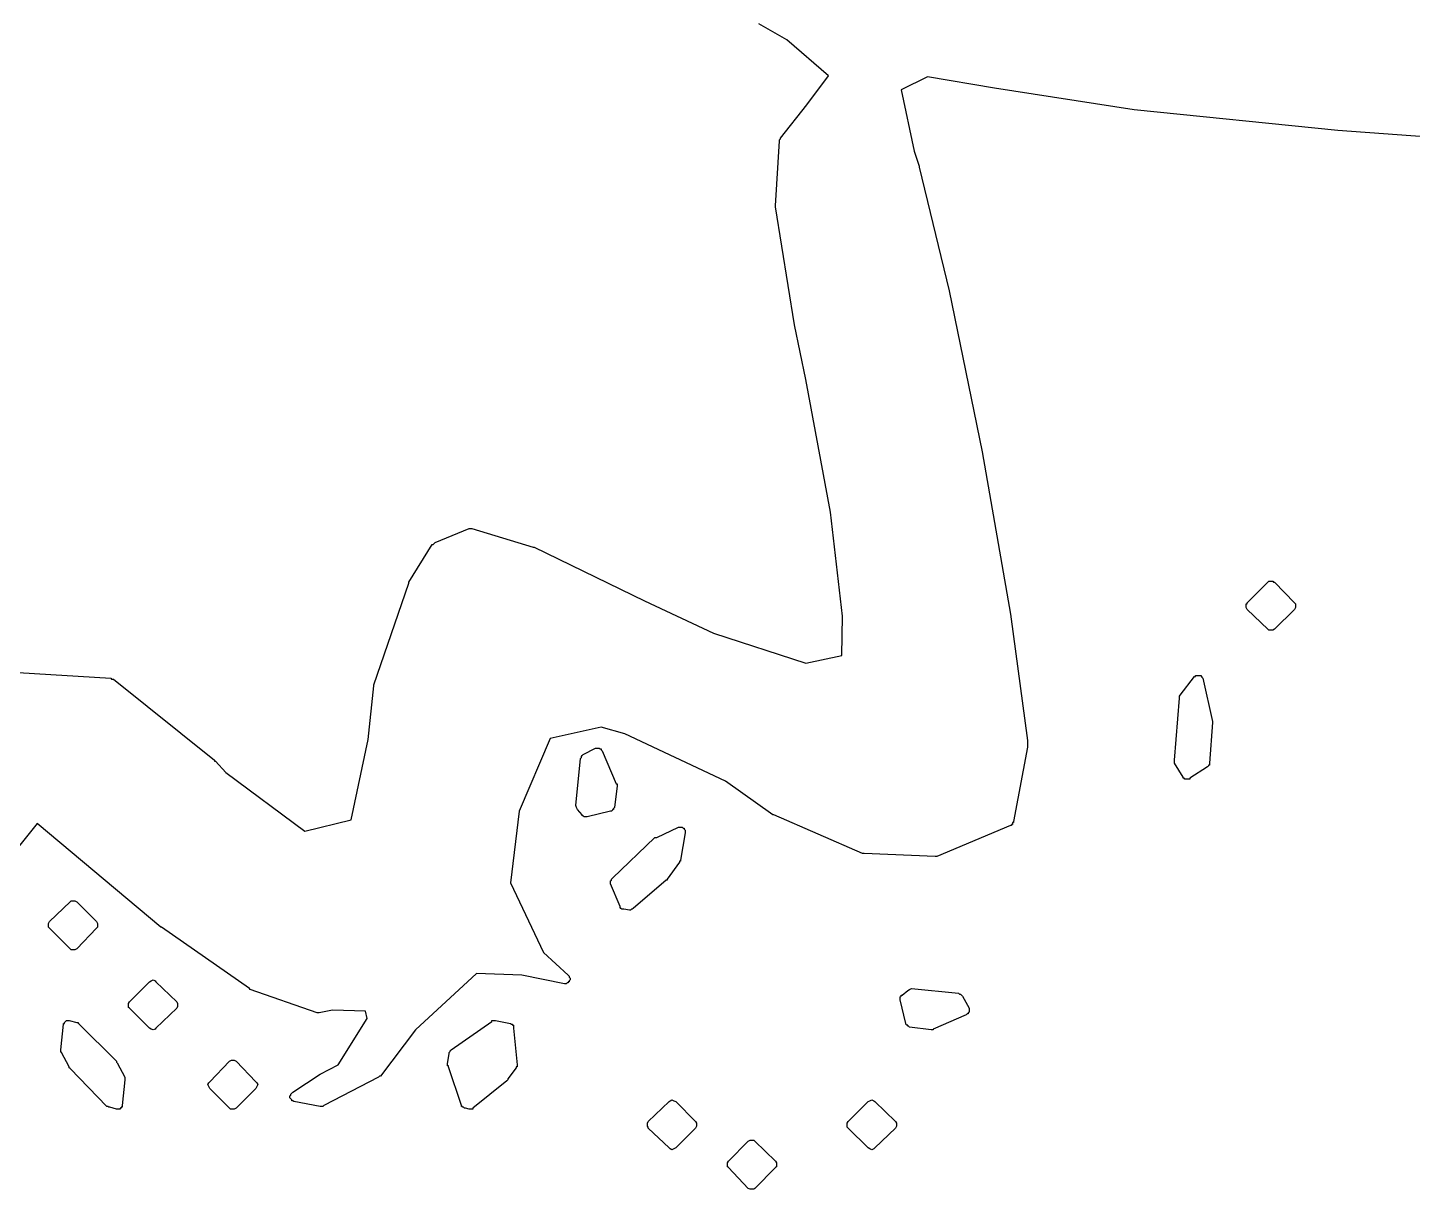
# Model space of a CAD drawing. Extents: x 111.6 to 184.2, y -141.9 to -53.5.
# Drawn here: x 173.596 to 175.064, y -108.45 to -107.218 of the extents above; entities that cross this region are included whole.
import ezdxf

# ---------------------------------------------------------------- set-up
doc = ezdxf.new("R2010")
doc.units = 0
doc.layers.add('BLACK', color=7, linetype='CONTINUOUS')

msp = doc.modelspace()

# ---------------------------------------------------------------- linework, layer by layer
at = {"layer": 'BLACK', "linetype": 'CONTINUOUS'}
for p, q in [((174.401, -107.231), (174.371, -107.214)), ((174.445, -107.269), (174.401, -107.231)), ((174.422, -107.3), (174.445, -107.269)), ((174.55, -107.27), (174.522, -107.284)), ((174.621, -107.282), (174.55, -107.27)), ((174.522, -107.284), (174.536, -107.349)), ((174.769, -107.305), (174.621, -107.282)), ((174.621, -107.282), (174.621, -107.282)), ((174.621, -107.282), (174.621, -107.282)), ((174.394, -107.335), (174.422, -107.3)), ((174.985, -107.327), (174.769, -107.305)), ((174.769, -107.305), (174.769, -107.305)), ((174.769, -107.305), (174.769, -107.305)), ((174.389, -107.407), (174.393, -107.338)), ((174.393, -107.337), (174.394, -107.336)), ((174.393, -107.338), (174.393, -107.337)), ((174.393, -107.337), (174.393, -107.337)), ((174.394, -107.336), (174.394, -107.335)), ((174.394, -107.335), (174.394, -107.335)), ((174.394, -107.336), (174.394, -107.336)), ((175.255, -107.347), (174.985, -107.327)), ((174.985, -107.327), (174.985, -107.327)), ((174.985, -107.327), (174.985, -107.327)), ((174.536, -107.349), (174.541, -107.365)), ((174.541, -107.365), (174.541, -107.365)), ((174.541, -107.365), (174.541, -107.366)), ((174.541, -107.366), (174.573, -107.497)), ((174.389, -107.408), (174.389, -107.407)), ((174.409, -107.533), (174.389, -107.408)), ((174.389, -107.408), (174.389, -107.408)), ((174.573, -107.497), (174.573, -107.497)), ((174.573, -107.497), (174.573, -107.497)), ((174.573, -107.497), (174.608, -107.668)), ((174.421, -107.591), (174.409, -107.533)), ((174.409, -107.533), (174.409, -107.533)), ((174.409, -107.533), (174.409, -107.533)), ((174.447, -107.732), (174.421, -107.591)), ((174.608, -107.668), (174.608, -107.668)), ((174.608, -107.668), (174.608, -107.668)), ((174.608, -107.668), (174.638, -107.84)), ((174.46, -107.842), (174.447, -107.732)), ((174.028, -107.764), (174.064, -107.749)), ((174.064, -107.749), (174.065, -107.749)), ((174.065, -107.749), (174.065, -107.749)), ((174.065, -107.749), (174.065, -107.749)), ((174.065, -107.749), (174.066, -107.749)), ((174.066, -107.749), (174.066, -107.749)), ((174.066, -107.749), (174.067, -107.749)), ((174.067, -107.749), (174.132, -107.769)), ((174.026, -107.766), (174.027, -107.765)), ((174.027, -107.765), (174.028, -107.764)), ((174.027, -107.765), (174.027, -107.765)), ((174.027, -107.765), (174.027, -107.765)), ((174, -107.806), (174.025, -107.766)), ((174.025, -107.766), (174.026, -107.766)), ((174.026, -107.766), (174.026, -107.766)), ((174.132, -107.769), (174.133, -107.769)), ((174.133, -107.769), (174.133, -107.769)), ((174.133, -107.769), (174.25, -107.826)), ((173.963, -107.915), (174, -107.807)), ((174, -107.807), (174, -107.806)), ((174, -107.807), (174, -107.807)), ((174.889, -107.828), (174.911, -107.806)), ((174.911, -107.806), (174.912, -107.805)), ((174.911, -107.806), (174.911, -107.806)), ((174.912, -107.805), (174.914, -107.805)), ((174.914, -107.805), (174.916, -107.805)), ((174.916, -107.805), (174.917, -107.806)), ((174.917, -107.806), (174.918, -107.806)), ((174.918, -107.806), (174.939, -107.828)), ((174.25, -107.826), (174.323, -107.86)), ((174.888, -107.831), (174.888, -107.829)), ((174.888, -107.829), (174.888, -107.829)), ((174.888, -107.829), (174.889, -107.829)), ((174.888, -107.833), (174.888, -107.831)), ((174.889, -107.835), (174.888, -107.833)), ((174.889, -107.829), (174.889, -107.828)), ((174.889, -107.828), (174.889, -107.828)), ((174.911, -107.856), (174.889, -107.835)), ((174.939, -107.835), (174.918, -107.856)), ((174.939, -107.828), (174.939, -107.828)), ((174.939, -107.828), (174.94, -107.829)), ((174.94, -107.833), (174.939, -107.835)), ((174.94, -107.829), (174.94, -107.831)), ((174.94, -107.831), (174.94, -107.833)), ((174.459, -107.884), (174.46, -107.842)), ((174.638, -107.84), (174.638, -107.84)), ((174.638, -107.84), (174.638, -107.84)), ((174.638, -107.84), (174.656, -107.974)), ((174.323, -107.86), (174.421, -107.892)), ((174.912, -107.857), (174.911, -107.856)), ((174.911, -107.856), (174.911, -107.856)), ((174.914, -107.857), (174.912, -107.857)), ((174.916, -107.857), (174.914, -107.857)), ((174.918, -107.856), (174.916, -107.857)), ((174.421, -107.892), (174.459, -107.884)), ((173.586, -107.902), (173.684, -107.908)), ((173.684, -107.908), (173.685, -107.909)), ((173.685, -107.909), (173.685, -107.909)), ((173.685, -107.909), (173.686, -107.909)), ((173.686, -107.909), (173.686, -107.909)), ((173.686, -107.909), (173.687, -107.909)), ((173.687, -107.909), (173.687, -107.909)), ((173.687, -107.909), (173.794, -107.995)), ((174.818, -107.926), (174.833, -107.906)), ((174.833, -107.906), (174.834, -107.906)), ((174.834, -107.906), (174.834, -107.905)), ((174.834, -107.905), (174.834, -107.905)), ((174.834, -107.905), (174.835, -107.905)), ((174.835, -107.905), (174.835, -107.905)), ((174.835, -107.905), (174.836, -107.905)), ((174.836, -107.905), (174.836, -107.905)), ((174.836, -107.905), (174.836, -107.905)), ((174.836, -107.905), (174.837, -107.905)), ((174.837, -107.905), (174.838, -107.905)), ((174.838, -107.905), (174.838, -107.905)), ((174.838, -107.905), (174.838, -107.905)), ((174.838, -107.905), (174.839, -107.905)), ((174.839, -107.905), (174.84, -107.905)), ((174.84, -107.905), (174.84, -107.905)), ((174.84, -107.905), (174.84, -107.906)), ((174.84, -107.906), (174.841, -107.906)), ((174.841, -107.906), (174.841, -107.907)), ((174.841, -107.907), (174.841, -107.907)), ((174.841, -107.907), (174.841, -107.907)), ((174.841, -107.907), (174.842, -107.908)), ((174.842, -107.908), (174.842, -107.908)), ((174.842, -107.908), (174.852, -107.954)), ((173.957, -107.973), (173.963, -107.916)), ((173.963, -107.916), (173.963, -107.915)), ((173.963, -107.916), (173.963, -107.916)), ((174.817, -107.927), (174.818, -107.926)), ((174.817, -107.928), (174.817, -107.927)), ((174.817, -107.927), (174.817, -107.927)), ((174.818, -107.926), (174.818, -107.926)), ((174.812, -107.995), (174.817, -107.929)), ((174.817, -107.929), (174.817, -107.928)), ((174.817, -107.928), (174.817, -107.928)), ((174.852, -107.955), (174.849, -107.998)), ((174.852, -107.954), (174.852, -107.954)), ((174.852, -107.954), (174.852, -107.955)), ((174.204, -107.96), (174.15, -107.972)), ((174.229, -107.967), (174.204, -107.96)), ((174.336, -108.017), (174.229, -107.967)), ((173.939, -108.058), (173.957, -107.973)), ((174.15, -107.972), (174.117, -108.049)), ((174.185, -107.989), (174.198, -107.982)), ((174.198, -107.982), (174.198, -107.982)), ((174.198, -107.982), (174.198, -107.982)), ((174.198, -107.982), (174.199, -107.982)), ((174.199, -107.982), (174.2, -107.982)), ((174.2, -107.982), (174.2, -107.982)), ((174.2, -107.982), (174.2, -107.982)), ((174.2, -107.982), (174.201, -107.982)), ((174.201, -107.982), (174.202, -107.982)), ((174.202, -107.982), (174.202, -107.982)), ((174.202, -107.982), (174.202, -107.982)), ((174.202, -107.982), (174.203, -107.983)), ((174.203, -107.983), (174.203, -107.983)), ((174.203, -107.983), (174.203, -107.983)), ((174.203, -107.983), (174.204, -107.983)), ((174.204, -107.983), (174.204, -107.984)), ((174.204, -107.984), (174.205, -107.985)), ((174.205, -107.985), (174.205, -107.985)), ((174.205, -107.985), (174.205, -107.985)), ((174.205, -107.985), (174.22, -108.02)), ((174.656, -107.981), (174.641, -108.06)), ((174.656, -107.974), (174.656, -107.974)), ((174.656, -107.974), (174.656, -107.975)), ((174.656, -107.975), (174.656, -107.979)), ((174.656, -107.979), (174.656, -107.98)), ((174.656, -107.98), (174.656, -107.981)), ((173.794, -107.995), (173.794, -107.996)), ((173.794, -107.996), (173.795, -107.996)), ((173.795, -107.996), (173.806, -108.008)), ((174.177, -108.043), (174.182, -107.993)), ((174.182, -107.993), (174.183, -107.992)), ((174.183, -107.991), (174.184, -107.99)), ((174.183, -107.992), (174.183, -107.991)), ((174.183, -107.991), (174.183, -107.991)), ((174.183, -107.992), (174.183, -107.992)), ((174.183, -107.992), (174.183, -107.992)), ((174.184, -107.99), (174.185, -107.989)), ((174.184, -107.99), (174.184, -107.99)), ((174.184, -107.99), (174.184, -107.99)), ((174.185, -107.989), (174.185, -107.989)), ((174.812, -107.996), (174.812, -107.995)), ((174.812, -107.995), (174.812, -107.995)), ((174.812, -107.997), (174.812, -107.996)), ((174.812, -107.996), (174.812, -107.996)), ((174.812, -107.998), (174.812, -107.997)), ((174.812, -107.997), (174.812, -107.997)), ((174.821, -108.013), (174.812, -107.998)), ((174.849, -108), (174.848, -108)), ((174.848, -108), (174.848, -108.001)), ((174.849, -107.998), (174.849, -107.998)), ((174.849, -107.998), (174.849, -107.999)), ((174.849, -107.999), (174.849, -107.999)), ((174.849, -107.999), (174.849, -108)), ((174.849, -108), (174.849, -108)), ((173.806, -108.008), (173.89, -108.07)), ((174.821, -108.014), (174.821, -108.013)), ((174.821, -108.013), (174.821, -108.013)), ((174.821, -108.013), (174.821, -108.013)), ((174.822, -108.014), (174.821, -108.014)), ((174.823, -108.015), (174.822, -108.014)), ((174.822, -108.014), (174.822, -108.014)), ((174.822, -108.014), (174.822, -108.014)), ((174.824, -108.015), (174.823, -108.015)), ((174.825, -108.015), (174.824, -108.015)), ((174.824, -108.015), (174.824, -108.015)), ((174.824, -108.015), (174.824, -108.015)), ((174.826, -108.015), (174.825, -108.015)), ((174.827, -108.015), (174.826, -108.015)), ((174.826, -108.015), (174.826, -108.015)), ((174.826, -108.015), (174.826, -108.015)), ((174.828, -108.015), (174.827, -108.015)), ((174.847, -108.002), (174.828, -108.014)), ((174.828, -108.014), (174.828, -108.014)), ((174.828, -108.014), (174.828, -108.015)), ((174.848, -108.001), (174.847, -108.002)), ((174.847, -108.002), (174.847, -108.002)), ((174.848, -108.001), (174.848, -108.001)), ((174.221, -108.022), (174.218, -108.045)), ((174.22, -108.02), (174.22, -108.02)), ((174.22, -108.02), (174.221, -108.02)), ((174.221, -108.02), (174.221, -108.021)), ((174.221, -108.021), (174.221, -108.022)), ((174.221, -108.022), (174.221, -108.022)), ((174.221, -108.022), (174.221, -108.022)), ((174.386, -108.053), (174.336, -108.017)), ((174.178, -108.045), (174.177, -108.043)), ((173.89, -108.07), (173.939, -108.058)), ((174.117, -108.049), (174.108, -108.125)), ((174.179, -108.047), (174.178, -108.045)), ((174.184, -108.053), (174.179, -108.047)), ((174.184, -108.054), (174.184, -108.053)), ((174.185, -108.054), (174.184, -108.054)), ((174.186, -108.055), (174.185, -108.054)), ((174.185, -108.054), (174.185, -108.054)), ((174.185, -108.054), (174.185, -108.054)), ((174.187, -108.055), (174.186, -108.055)), ((174.188, -108.055), (174.187, -108.055)), ((174.187, -108.055), (174.187, -108.055)), ((174.187, -108.055), (174.187, -108.055)), ((174.189, -108.055), (174.188, -108.055)), ((174.214, -108.049), (174.189, -108.055)), ((174.215, -108.049), (174.214, -108.049)), ((174.214, -108.049), (174.214, -108.049)), ((174.214, -108.049), (174.214, -108.049)), ((174.216, -108.048), (174.215, -108.049)), ((174.217, -108.047), (174.216, -108.047)), ((174.216, -108.047), (174.216, -108.048)), ((174.216, -108.048), (174.216, -108.048)), ((174.216, -108.048), (174.216, -108.048)), ((174.218, -108.045), (174.217, -108.046)), ((174.217, -108.046), (174.217, -108.047)), ((174.217, -108.047), (174.217, -108.047)), ((174.217, -108.047), (174.217, -108.047)), ((174.218, -108.045), (174.218, -108.045)), ((174.218, -108.045), (174.218, -108.045)), ((174.387, -108.053), (174.386, -108.053)), ((174.481, -108.094), (174.387, -108.053)), ((174.387, -108.053), (174.387, -108.053)), ((173.606, -108.062), (173.534, -108.152)), ((173.737, -108.172), (173.606, -108.062)), ((174.263, -108.077), (174.286, -108.066)), ((174.286, -108.066), (174.287, -108.066)), ((174.287, -108.066), (174.287, -108.066)), ((174.287, -108.066), (174.288, -108.066)), ((174.288, -108.066), (174.288, -108.066)), ((174.288, -108.066), (174.289, -108.066)), ((174.293, -108.072), (174.288, -108.101)), ((174.289, -108.066), (174.289, -108.066)), ((174.289, -108.066), (174.29, -108.066)), ((174.29, -108.066), (174.29, -108.066)), ((174.29, -108.066), (174.29, -108.066)), ((174.29, -108.066), (174.291, -108.067)), ((174.291, -108.067), (174.291, -108.067)), ((174.291, -108.067), (174.292, -108.067)), ((174.292, -108.067), (174.292, -108.068)), ((174.292, -108.068), (174.292, -108.068)), ((174.292, -108.068), (174.292, -108.068)), ((174.292, -108.068), (174.293, -108.069)), ((174.293, -108.069), (174.293, -108.069)), ((174.293, -108.069), (174.293, -108.07)), ((174.293, -108.07), (174.293, -108.07)), ((174.293, -108.07), (174.293, -108.071)), ((174.293, -108.071), (174.293, -108.071)), ((174.293, -108.071), (174.293, -108.072)), ((174.638, -108.064), (174.56, -108.097)), ((174.639, -108.064), (174.638, -108.064)), ((174.638, -108.064), (174.638, -108.064)), ((174.64, -108.063), (174.639, -108.063)), ((174.639, -108.063), (174.639, -108.063)), ((174.639, -108.063), (174.639, -108.064)), ((174.641, -108.061), (174.64, -108.061)), ((174.64, -108.061), (174.64, -108.062)), ((174.64, -108.062), (174.64, -108.062)), ((174.64, -108.062), (174.64, -108.063)), ((174.641, -108.06), (174.641, -108.061)), ((174.216, -108.12), (174.261, -108.077)), ((174.261, -108.077), (174.262, -108.077)), ((174.262, -108.077), (174.263, -108.077)), ((174.287, -108.103), (174.274, -108.121)), ((174.288, -108.102), (174.287, -108.102)), ((174.287, -108.102), (174.287, -108.103)), ((174.287, -108.103), (174.287, -108.103)), ((174.288, -108.101), (174.288, -108.101)), ((174.288, -108.101), (174.288, -108.101)), ((174.288, -108.101), (174.288, -108.102)), ((174.482, -108.094), (174.481, -108.094)), ((174.483, -108.094), (174.482, -108.094)), ((174.558, -108.097), (174.483, -108.094)), ((174.559, -108.097), (174.558, -108.097)), ((174.558, -108.097), (174.558, -108.097)), ((174.56, -108.097), (174.559, -108.097)), ((174.559, -108.097), (174.559, -108.097)), ((174.56, -108.097), (174.56, -108.097)), ((174.56, -108.097), (174.56, -108.097)), ((174.108, -108.125), (174.143, -108.199)), ((174.214, -108.123), (174.215, -108.122)), ((174.214, -108.124), (174.214, -108.123)), ((174.214, -108.126), (174.214, -108.124)), ((174.214, -108.124), (174.214, -108.124)), ((174.214, -108.124), (174.214, -108.124)), ((174.214, -108.124), (174.214, -108.124)), ((174.224, -108.15), (174.214, -108.126)), ((174.214, -108.126), (174.214, -108.126)), ((174.214, -108.126), (174.214, -108.126)), ((174.215, -108.121), (174.216, -108.12)), ((174.215, -108.122), (174.215, -108.121)), ((174.215, -108.122), (174.215, -108.122)), ((174.215, -108.122), (174.215, -108.122)), ((174.216, -108.12), (174.216, -108.12)), ((174.216, -108.12), (174.216, -108.12)), ((174.273, -108.122), (174.238, -108.152)), ((174.274, -108.122), (174.273, -108.122)), ((174.274, -108.121), (174.274, -108.122)), ((173.619, -108.166), (173.641, -108.145)), ((173.641, -108.145), (173.642, -108.144)), ((173.641, -108.145), (173.641, -108.145)), ((173.642, -108.144), (173.644, -108.144)), ((173.644, -108.144), (173.646, -108.144)), ((173.646, -108.144), (173.648, -108.145)), ((173.648, -108.145), (173.669, -108.166)), ((174.224, -108.151), (174.224, -108.15)), ((174.225, -108.152), (174.224, -108.151)), ((174.226, -108.153), (174.225, -108.152)), ((174.225, -108.152), (174.225, -108.152)), ((174.225, -108.152), (174.225, -108.152)), ((174.225, -108.152), (174.225, -108.152)), ((174.227, -108.153), (174.226, -108.153)), ((174.226, -108.153), (174.226, -108.153)), ((174.226, -108.153), (174.226, -108.153)), ((174.228, -108.153), (174.227, -108.153)), ((174.234, -108.154), (174.228, -108.153)), ((174.235, -108.154), (174.234, -108.154)), ((174.236, -108.153), (174.235, -108.154)), ((174.237, -108.153), (174.236, -108.153)), ((174.236, -108.153), (174.236, -108.153)), ((174.236, -108.153), (174.236, -108.153)), ((174.238, -108.152), (174.237, -108.153)), ((173.618, -108.168), (173.619, -108.166)), ((173.618, -108.17), (173.618, -108.168)), ((173.618, -108.172), (173.618, -108.17)), ((173.619, -108.173), (173.618, -108.172)), ((173.641, -108.195), (173.619, -108.173)), ((173.669, -108.173), (173.648, -108.195)), ((173.669, -108.166), (173.669, -108.166)), ((173.669, -108.166), (173.67, -108.168)), ((173.67, -108.172), (173.669, -108.173)), ((173.669, -108.173), (173.669, -108.173)), ((173.67, -108.168), (173.67, -108.168)), ((173.67, -108.168), (173.67, -108.17)), ((173.67, -108.17), (173.67, -108.172)), ((173.738, -108.172), (173.737, -108.172)), ((173.737, -108.172), (173.737, -108.172)), ((173.831, -108.237), (173.738, -108.172)), ((173.642, -108.196), (173.641, -108.195)), ((173.641, -108.195), (173.641, -108.195)), ((173.644, -108.196), (173.642, -108.196)), ((173.646, -108.196), (173.644, -108.196)), ((173.648, -108.195), (173.646, -108.196)), ((174.143, -108.199), (174.169, -108.223)), ((173.704, -108.251), (173.725, -108.23)), ((173.725, -108.23), (173.727, -108.229)), ((173.727, -108.229), (173.729, -108.228)), ((173.729, -108.228), (173.731, -108.229)), ((173.731, -108.229), (173.732, -108.23)), ((173.732, -108.23), (173.732, -108.23)), ((173.732, -108.23), (173.754, -108.251)), ((174.072, -108.221), (174.007, -108.281)), ((174.12, -108.223), (174.072, -108.221)), ((174.165, -108.232), (174.12, -108.223)), ((174.166, -108.232), (174.165, -108.232)), ((174.165, -108.232), (174.165, -108.232)), ((174.167, -108.232), (174.166, -108.232)), ((174.166, -108.232), (174.166, -108.232)), ((174.168, -108.231), (174.167, -108.232)), ((174.167, -108.232), (174.167, -108.232)), ((174.169, -108.231), (174.168, -108.231)), ((174.168, -108.231), (174.168, -108.231)), ((174.169, -108.223), (174.17, -108.224)), ((174.17, -108.23), (174.169, -108.23)), ((174.169, -108.23), (174.169, -108.231)), ((174.169, -108.231), (174.169, -108.231)), ((174.17, -108.224), (174.17, -108.224)), ((174.17, -108.224), (174.17, -108.225)), ((174.17, -108.225), (174.17, -108.225)), ((174.17, -108.225), (174.17, -108.225)), ((174.17, -108.225), (174.171, -108.226)), ((174.171, -108.228), (174.17, -108.229)), ((174.17, -108.229), (174.17, -108.229)), ((174.17, -108.229), (174.17, -108.23)), ((174.17, -108.23), (174.17, -108.23)), ((174.171, -108.226), (174.171, -108.226)), ((174.171, -108.226), (174.171, -108.227)), ((174.171, -108.227), (174.171, -108.227)), ((174.171, -108.227), (174.171, -108.228)), ((174.171, -108.228), (174.171, -108.228)), ((173.832, -108.238), (173.831, -108.237)), ((173.831, -108.237), (173.831, -108.237)), ((173.903, -108.263), (173.832, -108.238)), ((174.521, -108.246), (174.522, -108.245)), ((174.521, -108.247), (174.521, -108.246)), ((174.521, -108.248), (174.521, -108.247)), ((174.521, -108.247), (174.521, -108.247)), ((174.521, -108.247), (174.521, -108.247)), ((174.521, -108.249), (174.521, -108.248)), ((174.527, -108.274), (174.521, -108.249)), ((174.522, -108.245), (174.522, -108.244)), ((174.522, -108.244), (174.523, -108.244)), ((174.522, -108.245), (174.522, -108.245)), ((174.522, -108.245), (174.522, -108.245)), ((174.523, -108.244), (174.529, -108.239)), ((174.529, -108.239), (174.531, -108.238)), ((174.529, -108.239), (174.529, -108.239)), ((174.531, -108.238), (174.533, -108.237)), ((174.533, -108.237), (174.583, -108.242)), ((174.583, -108.242), (174.584, -108.243)), ((174.584, -108.243), (174.584, -108.243)), ((174.584, -108.243), (174.584, -108.243)), ((174.584, -108.243), (174.585, -108.243)), ((174.585, -108.243), (174.585, -108.243)), ((174.585, -108.243), (174.586, -108.244)), ((174.586, -108.244), (174.586, -108.244)), ((174.586, -108.244), (174.586, -108.244)), ((174.586, -108.244), (174.587, -108.245)), ((174.587, -108.245), (174.587, -108.245)), ((174.587, -108.245), (174.594, -108.258)), ((173.703, -108.253), (173.704, -108.251)), ((173.703, -108.254), (173.703, -108.253)), ((173.703, -108.256), (173.703, -108.254)), ((173.703, -108.257), (173.703, -108.256)), ((173.704, -108.258), (173.703, -108.257)), ((173.725, -108.279), (173.704, -108.258)), ((173.704, -108.258), (173.704, -108.258)), ((173.754, -108.258), (173.732, -108.279)), ((173.754, -108.251), (173.755, -108.253)), ((173.755, -108.256), (173.754, -108.258)), ((173.755, -108.253), (173.755, -108.254)), ((173.755, -108.254), (173.755, -108.256)), ((173.755, -108.256), (173.755, -108.256)), ((173.904, -108.263), (173.903, -108.263)), ((173.903, -108.263), (173.903, -108.263)), ((173.903, -108.263), (173.903, -108.263)), ((173.905, -108.263), (173.904, -108.263)), ((173.919, -108.26), (173.905, -108.263)), ((173.905, -108.263), (173.905, -108.263)), ((173.905, -108.263), (173.905, -108.263)), ((173.954, -108.261), (173.919, -108.26)), ((173.956, -108.269), (173.954, -108.261)), ((174.591, -108.265), (174.556, -108.28)), ((174.592, -108.264), (174.591, -108.265)), ((174.591, -108.265), (174.591, -108.265)), ((174.591, -108.265), (174.591, -108.265)), ((174.593, -108.264), (174.592, -108.264)), ((174.594, -108.262), (174.593, -108.263)), ((174.593, -108.263), (174.593, -108.263)), ((174.593, -108.263), (174.593, -108.263)), ((174.593, -108.263), (174.593, -108.264)), ((174.594, -108.258), (174.594, -108.258)), ((174.594, -108.258), (174.594, -108.258)), ((174.594, -108.258), (174.594, -108.259)), ((174.594, -108.259), (174.594, -108.26)), ((174.594, -108.26), (174.594, -108.26)), ((174.594, -108.26), (174.594, -108.26)), ((174.594, -108.26), (174.594, -108.261)), ((174.594, -108.261), (174.594, -108.262)), ((174.594, -108.262), (174.594, -108.262)), ((174.594, -108.262), (174.594, -108.262)), ((173.631, -108.302), (173.634, -108.275)), ((173.634, -108.275), (173.634, -108.274)), ((173.634, -108.274), (173.635, -108.274)), ((173.634, -108.275), (173.634, -108.275)), ((173.635, -108.273), (173.636, -108.272)), ((173.635, -108.274), (173.635, -108.273)), ((173.635, -108.273), (173.635, -108.273)), ((173.635, -108.273), (173.635, -108.273)), ((173.636, -108.272), (173.637, -108.271)), ((173.636, -108.272), (173.636, -108.272)), ((173.636, -108.272), (173.636, -108.272)), ((173.637, -108.271), (173.637, -108.271)), ((173.637, -108.271), (173.638, -108.271)), ((173.638, -108.271), (173.638, -108.271)), ((173.638, -108.271), (173.638, -108.271)), ((173.638, -108.271), (173.639, -108.271)), ((173.639, -108.271), (173.64, -108.271)), ((173.64, -108.271), (173.64, -108.271)), ((173.64, -108.271), (173.648, -108.273)), ((173.64, -108.271), (173.64, -108.271)), ((173.648, -108.273), (173.648, -108.273)), ((173.648, -108.273), (173.649, -108.273)), ((173.649, -108.273), (173.649, -108.273)), ((173.649, -108.273), (173.65, -108.274)), ((173.65, -108.274), (173.65, -108.274)), ((173.65, -108.274), (173.65, -108.274)), ((173.65, -108.274), (173.69, -108.314)), ((173.727, -108.28), (173.725, -108.279)), ((173.725, -108.279), (173.725, -108.279)), ((173.732, -108.279), (173.731, -108.28)), ((173.925, -108.318), (173.956, -108.269)), ((174.045, -108.302), (174.088, -108.272)), ((174.088, -108.272), (174.088, -108.271)), ((174.088, -108.271), (174.089, -108.271)), ((174.088, -108.272), (174.088, -108.272)), ((174.089, -108.271), (174.09, -108.271)), ((174.09, -108.271), (174.09, -108.271)), ((174.09, -108.271), (174.09, -108.271)), ((174.09, -108.271), (174.091, -108.271)), ((174.091, -108.271), (174.092, -108.271)), ((174.092, -108.271), (174.092, -108.271)), ((174.092, -108.271), (174.108, -108.274)), ((174.092, -108.271), (174.092, -108.271)), ((174.108, -108.274), (174.108, -108.274)), ((174.108, -108.274), (174.108, -108.274)), ((174.108, -108.274), (174.109, -108.275)), ((174.109, -108.275), (174.109, -108.275)), ((174.109, -108.275), (174.109, -108.275)), ((174.109, -108.275), (174.11, -108.275)), ((174.11, -108.275), (174.11, -108.276)), ((174.11, -108.276), (174.111, -108.276)), ((174.111, -108.276), (174.111, -108.277)), ((174.111, -108.277), (174.111, -108.277)), ((174.111, -108.277), (174.111, -108.277)), ((174.111, -108.277), (174.111, -108.278)), ((174.111, -108.278), (174.111, -108.278)), ((174.111, -108.278), (174.111, -108.279)), ((174.111, -108.279), (174.115, -108.318)), ((174.527, -108.275), (174.527, -108.274)), ((174.527, -108.274), (174.527, -108.274)), ((174.527, -108.274), (174.527, -108.274)), ((174.528, -108.276), (174.527, -108.275)), ((174.529, -108.276), (174.528, -108.276)), ((174.528, -108.276), (174.528, -108.276)), ((174.528, -108.276), (174.528, -108.276)), ((174.529, -108.277), (174.529, -108.276)), ((174.53, -108.277), (174.529, -108.277)), ((174.529, -108.277), (174.529, -108.277)), ((174.529, -108.277), (174.529, -108.277)), ((174.531, -108.278), (174.53, -108.277)), ((174.554, -108.281), (174.531, -108.278)), ((174.531, -108.278), (174.531, -108.278)), ((174.531, -108.278), (174.531, -108.278)), ((173.729, -108.281), (173.727, -108.28)), ((173.731, -108.28), (173.729, -108.281)), ((173.731, -108.28), (173.731, -108.28)), ((174.007, -108.281), (173.97, -108.33)), ((174.555, -108.281), (174.554, -108.281)), ((174.554, -108.281), (174.554, -108.281)), ((174.554, -108.281), (174.554, -108.281)), ((174.556, -108.281), (174.555, -108.281)), ((174.556, -108.28), (174.556, -108.28)), ((174.556, -108.28), (174.556, -108.281)), ((173.631, -108.303), (173.631, -108.302)), ((173.631, -108.304), (173.631, -108.303)), ((173.631, -108.303), (173.631, -108.303)), ((173.632, -108.305), (173.631, -108.304)), ((173.631, -108.304), (173.631, -108.304)), ((173.64, -108.32), (173.632, -108.305)), ((173.632, -108.305), (173.632, -108.305)), ((174.041, -108.317), (174.043, -108.306)), ((174.043, -108.305), (174.044, -108.304)), ((174.043, -108.306), (174.043, -108.305)), ((174.043, -108.306), (174.043, -108.306)), ((174.043, -108.306), (174.043, -108.306)), ((174.044, -108.303), (174.045, -108.302)), ((174.044, -108.304), (174.044, -108.303)), ((174.044, -108.304), (174.044, -108.304)), ((174.044, -108.304), (174.044, -108.304)), ((174.045, -108.302), (174.045, -108.302)), ((174.045, -108.302), (174.045, -108.302)), ((173.64, -108.321), (173.64, -108.32)), ((173.641, -108.322), (173.64, -108.321)), ((173.68, -108.362), (173.641, -108.322)), ((173.69, -108.314), (173.69, -108.315)), ((173.69, -108.315), (173.691, -108.316)), ((173.691, -108.316), (173.699, -108.331)), ((173.789, -108.336), (173.81, -108.314)), ((173.81, -108.314), (173.812, -108.313)), ((173.812, -108.313), (173.814, -108.313)), ((173.814, -108.313), (173.815, -108.313)), ((173.815, -108.313), (173.817, -108.314)), ((173.817, -108.314), (173.838, -108.336)), ((173.906, -108.328), (173.925, -108.318)), ((174.041, -108.318), (174.041, -108.317)), ((174.041, -108.317), (174.041, -108.317)), ((174.041, -108.319), (174.041, -108.318)), ((174.041, -108.318), (174.041, -108.318)), ((174.042, -108.319), (174.041, -108.319)), ((174.042, -108.32), (174.042, -108.319)), ((174.056, -108.361), (174.042, -108.32)), ((174.114, -108.321), (174.105, -108.333)), ((174.115, -108.32), (174.114, -108.32)), ((174.114, -108.32), (174.114, -108.321)), ((174.115, -108.318), (174.115, -108.318)), ((174.115, -108.318), (174.115, -108.319)), ((174.115, -108.319), (174.115, -108.319)), ((174.115, -108.319), (174.115, -108.32)), ((173.699, -108.334), (173.696, -108.361)), ((173.699, -108.331), (173.699, -108.331)), ((173.699, -108.331), (173.699, -108.332)), ((173.699, -108.332), (173.699, -108.332)), ((173.699, -108.332), (173.699, -108.333)), ((173.699, -108.333), (173.699, -108.333)), ((173.699, -108.333), (173.699, -108.334)), ((173.787, -108.339), (173.788, -108.337)), ((173.788, -108.337), (173.789, -108.336)), ((173.788, -108.337), (173.788, -108.337)), ((173.788, -108.337), (173.788, -108.337)), ((173.838, -108.336), (173.838, -108.336)), ((173.838, -108.336), (173.839, -108.337)), ((173.839, -108.337), (173.84, -108.339)), ((173.877, -108.347), (173.906, -108.328)), ((173.906, -108.328), (173.906, -108.328)), ((173.906, -108.328), (173.906, -108.328)), ((173.968, -108.331), (173.91, -108.361)), ((173.969, -108.33), (173.968, -108.331)), ((173.968, -108.331), (173.968, -108.331)), ((173.968, -108.331), (173.968, -108.331)), ((173.97, -108.33), (173.969, -108.33)), ((173.97, -108.33), (173.97, -108.33)), ((173.97, -108.33), (173.97, -108.33)), ((174.104, -108.335), (174.068, -108.364)), ((174.105, -108.334), (174.104, -108.335)), ((174.105, -108.333), (174.105, -108.334)), ((173.788, -108.341), (173.787, -108.339)), ((173.789, -108.343), (173.788, -108.341)), ((173.81, -108.364), (173.789, -108.343)), ((173.789, -108.343), (173.789, -108.343)), ((173.838, -108.343), (173.817, -108.364)), ((173.839, -108.341), (173.838, -108.343)), ((173.84, -108.339), (173.839, -108.341)), ((173.874, -108.351), (173.875, -108.35)), ((173.874, -108.352), (173.874, -108.351)), ((173.874, -108.351), (173.874, -108.351)), ((173.874, -108.351), (173.874, -108.351)), ((173.874, -108.353), (173.874, -108.352)), ((173.875, -108.354), (173.874, -108.353)), ((173.874, -108.353), (173.874, -108.353)), ((173.874, -108.353), (173.874, -108.353)), ((173.875, -108.349), (173.876, -108.348)), ((173.875, -108.35), (173.875, -108.349)), ((173.875, -108.349), (173.875, -108.349)), ((173.875, -108.349), (173.875, -108.349)), ((173.876, -108.348), (173.877, -108.347)), ((173.877, -108.347), (173.877, -108.347)), ((173.877, -108.347), (173.877, -108.347)), ((173.681, -108.362), (173.68, -108.362)), ((173.682, -108.363), (173.681, -108.362)), ((173.681, -108.362), (173.681, -108.362)), ((173.683, -108.363), (173.682, -108.363)), ((173.682, -108.363), (173.682, -108.363)), ((173.682, -108.363), (173.682, -108.363)), ((173.69, -108.365), (173.683, -108.363)), ((173.691, -108.365), (173.69, -108.365)), ((173.692, -108.365), (173.691, -108.365)), ((173.691, -108.365), (173.691, -108.365)), ((173.693, -108.365), (173.692, -108.365)), ((173.692, -108.365), (173.692, -108.365)), ((173.694, -108.365), (173.693, -108.365)), ((173.693, -108.365), (173.693, -108.365)), ((173.693, -108.365), (173.693, -108.365)), ((173.695, -108.364), (173.694, -108.364)), ((173.694, -108.364), (173.694, -108.365)), ((173.696, -108.363), (173.695, -108.363)), ((173.695, -108.363), (173.695, -108.364)), ((173.695, -108.364), (173.695, -108.364)), ((173.696, -108.361), (173.696, -108.361)), ((173.696, -108.361), (173.696, -108.362)), ((173.696, -108.362), (173.696, -108.362)), ((173.696, -108.362), (173.696, -108.363)), ((173.696, -108.363), (173.696, -108.363)), ((173.811, -108.365), (173.81, -108.364)), ((173.81, -108.364), (173.81, -108.364)), ((173.812, -108.365), (173.811, -108.365)), ((173.814, -108.365), (173.812, -108.365)), ((173.815, -108.365), (173.814, -108.365)), ((173.817, -108.364), (173.815, -108.365)), ((173.876, -108.355), (173.875, -108.354)), ((173.875, -108.354), (173.875, -108.354)), ((173.875, -108.354), (173.875, -108.354)), ((173.875, -108.354), (173.875, -108.354)), ((173.876, -108.356), (173.876, -108.355)), ((173.877, -108.356), (173.876, -108.356)), ((173.878, -108.357), (173.877, -108.356)), ((173.877, -108.356), (173.877, -108.356)), ((173.877, -108.356), (173.877, -108.356)), ((173.906, -108.362), (173.878, -108.357)), ((173.878, -108.357), (173.878, -108.357)), ((173.878, -108.357), (173.878, -108.357)), ((173.907, -108.362), (173.906, -108.362)), ((173.908, -108.362), (173.907, -108.362)), ((173.909, -108.362), (173.908, -108.362)), ((173.908, -108.362), (173.908, -108.362)), ((173.908, -108.362), (173.908, -108.362)), ((173.91, -108.361), (173.909, -108.362)), ((174.056, -108.362), (174.056, -108.361)), ((174.056, -108.361), (174.056, -108.361)), ((174.057, -108.362), (174.056, -108.362)), ((174.057, -108.363), (174.057, -108.362)), ((174.058, -108.363), (174.057, -108.363)), ((174.057, -108.363), (174.057, -108.363)), ((174.059, -108.364), (174.058, -108.363)), ((174.058, -108.363), (174.058, -108.363)), ((174.06, -108.364), (174.059, -108.364)), ((174.059, -108.364), (174.059, -108.364)), ((174.064, -108.365), (174.06, -108.364)), ((174.065, -108.365), (174.064, -108.365)), ((174.064, -108.365), (174.064, -108.365)), ((174.066, -108.365), (174.065, -108.365)), ((174.065, -108.365), (174.065, -108.365)), ((174.067, -108.365), (174.066, -108.365)), ((174.066, -108.365), (174.066, -108.365)), ((174.066, -108.365), (174.066, -108.365)), ((174.068, -108.365), (174.067, -108.365)), ((174.068, -108.364), (174.068, -108.364)), ((174.068, -108.364), (174.068, -108.365)), ((174.254, -108.378), (174.276, -108.357)), ((174.276, -108.357), (174.277, -108.356)), ((174.276, -108.357), (174.276, -108.357)), ((174.277, -108.356), (174.279, -108.355)), ((174.279, -108.355), (174.281, -108.356)), ((174.281, -108.356), (174.283, -108.357)), ((174.283, -108.357), (174.304, -108.378)), ((174.466, -108.378), (174.487, -108.357)), ((174.487, -108.357), (174.489, -108.356)), ((174.489, -108.356), (174.491, -108.355)), ((174.491, -108.355), (174.493, -108.356)), ((174.493, -108.356), (174.494, -108.357)), ((174.494, -108.357), (174.494, -108.357)), ((174.494, -108.357), (174.516, -108.378)), ((174.253, -108.38), (174.254, -108.378)), ((174.253, -108.381), (174.253, -108.38)), ((174.253, -108.383), (174.253, -108.381)), ((174.304, -108.378), (174.305, -108.38)), ((174.305, -108.38), (174.305, -108.381)), ((174.305, -108.381), (174.305, -108.383)), ((174.465, -108.38), (174.466, -108.378)), ((174.465, -108.381), (174.465, -108.38)), ((174.465, -108.383), (174.465, -108.381)), ((174.516, -108.378), (174.517, -108.38)), ((174.517, -108.38), (174.517, -108.381)), ((174.517, -108.381), (174.517, -108.383)), ((174.254, -108.384), (174.253, -108.383)), ((174.254, -108.385), (174.254, -108.384)), ((174.276, -108.406), (174.254, -108.385)), ((174.254, -108.385), (174.254, -108.385)), ((174.304, -108.385), (174.283, -108.406)), ((174.305, -108.383), (174.304, -108.385)), ((174.304, -108.385), (174.304, -108.385)), ((174.465, -108.384), (174.465, -108.383)), ((174.466, -108.385), (174.465, -108.384)), ((174.487, -108.406), (174.466, -108.385)), ((174.466, -108.385), (174.466, -108.385)), ((174.516, -108.385), (174.494, -108.406)), ((174.517, -108.383), (174.516, -108.385)), ((174.517, -108.383), (174.517, -108.383)), ((174.277, -108.407), (174.276, -108.406)), ((174.279, -108.408), (174.277, -108.407)), ((174.281, -108.407), (174.279, -108.408)), ((174.283, -108.406), (174.281, -108.407)), ((174.339, -108.42), (174.36, -108.399)), ((174.36, -108.399), (174.362, -108.398)), ((174.362, -108.398), (174.364, -108.398)), ((174.364, -108.398), (174.366, -108.398)), ((174.366, -108.398), (174.367, -108.399)), ((174.367, -108.399), (174.367, -108.399)), ((174.367, -108.399), (174.389, -108.42)), ((174.489, -108.407), (174.487, -108.406)), ((174.487, -108.406), (174.487, -108.406)), ((174.491, -108.408), (174.489, -108.407)), ((174.493, -108.407), (174.491, -108.408)), ((174.494, -108.406), (174.493, -108.407)), ((174.493, -108.407), (174.493, -108.407)), ((174.338, -108.422), (174.339, -108.42)), ((174.338, -108.424), (174.338, -108.422)), ((174.338, -108.426), (174.338, -108.424)), ((174.339, -108.427), (174.338, -108.426)), ((174.389, -108.42), (174.39, -108.422)), ((174.39, -108.426), (174.389, -108.427)), ((174.39, -108.422), (174.39, -108.422)), ((174.39, -108.422), (174.39, -108.424)), ((174.39, -108.424), (174.39, -108.426)), ((174.36, -108.449), (174.339, -108.427)), ((174.389, -108.427), (174.367, -108.449)), ((174.389, -108.427), (174.389, -108.427)), ((174.362, -108.45), (174.36, -108.449)), ((174.364, -108.45), (174.362, -108.45)), ((174.366, -108.45), (174.364, -108.45)), ((174.367, -108.449), (174.366, -108.45)), ((174.367, -108.449), (174.367, -108.449))]:
    msp.add_line(p, q, dxfattribs=at)

doc.saveas('drawing.dxf')
